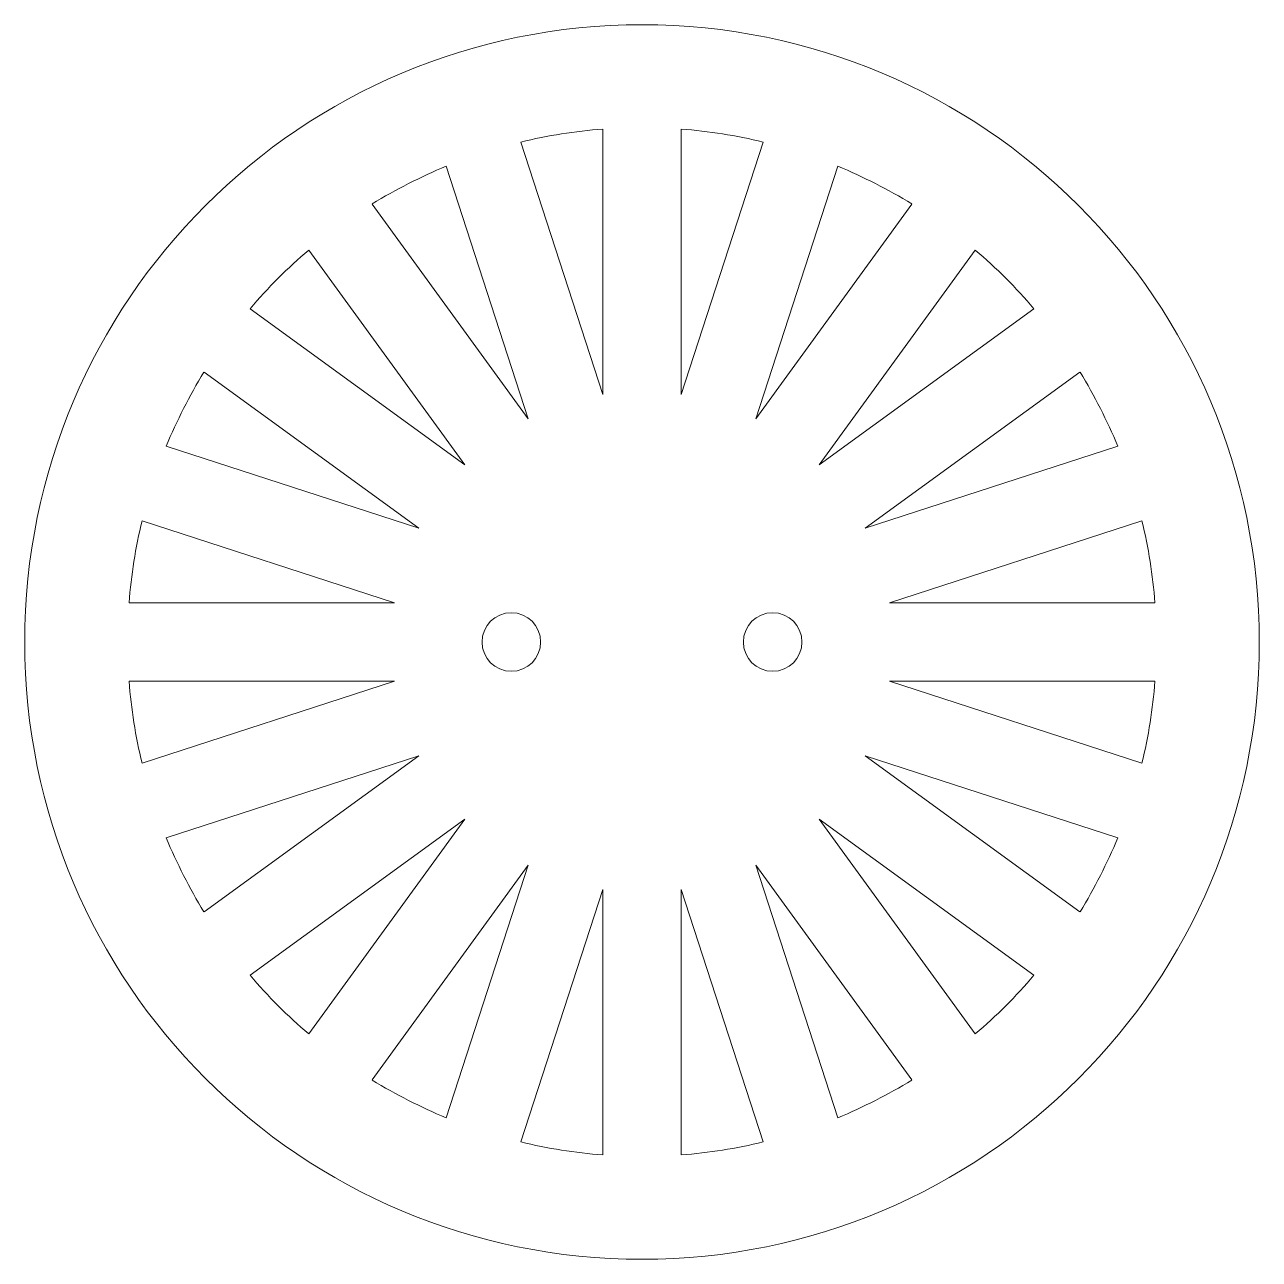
# Model space of a CAD drawing. Header units: inches. Extents: x -1.18 to 1.18, y -1.18 to 1.18.
import ezdxf

# ---------------------------------------------------------------- set-up
doc = ezdxf.new("R2010")
doc.units = ezdxf.units.IN
doc.header["$MEASUREMENT"] = 0

msp = doc.modelspace()

# ---------------------------------------------------------------- linework, layer by layer
at = {"color": 1, "linetype": 'Continuous', "lineweight": 5}
for p, q in [((-0.075, 0.9814), (-0.075, 0.4735)), ((0.075, 0.9814), (0.075, 0.4735)), ((-0.2319, 0.9565), (-0.075, 0.4735)), ((0.2319, 0.9565), (0.075, 0.4735)), ((-0.3746, 0.9102), (-0.2177, 0.4272)), ((0.3746, 0.9102), (0.2177, 0.4272)), ((-0.5162, 0.838), (-0.2177, 0.4272)), ((0.5162, 0.838), (0.2177, 0.4272)), ((-0.6375, 0.7499), (-0.339, 0.339)), ((0.6375, 0.7499), (0.339, 0.339)), ((-0.7499, 0.6375), (-0.339, 0.339)), ((0.7499, 0.6375), (0.339, 0.339)), ((-0.838, 0.5162), (-0.4272, 0.2177)), ((0.838, 0.5162), (0.4272, 0.2177)), ((-0.9102, 0.3746), (-0.4272, 0.2177)), ((0.9102, 0.3746), (0.4272, 0.2177)), ((-0.9565, 0.2319), (-0.4735, 0.075)), ((0.9565, 0.2319), (0.4735, 0.075)), ((-0.9814, 0.075), (-0.4735, 0.075)), ((0.9814, 0.075), (0.4735, 0.075)), ((-0.9814, -0.075), (-0.4735, -0.075)), ((-0.9565, -0.2319), (-0.4735, -0.075)), ((0.9565, -0.2319), (0.4735, -0.075)), ((0.9814, -0.075), (0.4735, -0.075)), ((-0.9102, -0.3746), (-0.4272, -0.2177)), ((-0.838, -0.5162), (-0.4272, -0.2177)), ((0.838, -0.5162), (0.4272, -0.2177)), ((0.9102, -0.3746), (0.4272, -0.2177)), ((-0.7499, -0.6375), (-0.339, -0.339)), ((-0.6375, -0.7499), (-0.339, -0.339)), ((0.6375, -0.7499), (0.339, -0.339)), ((0.7499, -0.6375), (0.339, -0.339)), ((-0.5162, -0.838), (-0.2177, -0.4272)), ((-0.3746, -0.9102), (-0.2177, -0.4272)), ((0.3746, -0.9102), (0.2177, -0.4272)), ((0.5162, -0.838), (0.2177, -0.4272)), ((-0.2319, -0.9565), (-0.075, -0.4735)), ((-0.075, -0.9814), (-0.075, -0.4735)), ((0.075, -0.9814), (0.075, -0.4735)), ((0.2319, -0.9565), (0.075, -0.4735))]:
    msp.add_line(p, q, dxfattribs=at)
for centre, radius in [((0, 0), 1.1811), ((-0.25, 0), 0.056), ((0.25, 0), 0.056)]:
    msp.add_circle(centre, radius, dxfattribs=at)
for start, end in [(94.3702, 103.6298), (76.3702, 85.6298), (112.3702, 121.6298), (58.3702, 67.6298), (130.3702, 139.6298), (40.3702, 49.6298), (148.3702, 157.6298), (22.3702, 31.6298), (166.3702, 175.6298), (4.3702, 13.6298), (184.3702, 193.6298), (346.3702, 355.6298), (202.3702, 211.6298), (328.3702, 337.6298), (220.3702, 229.6298), (310.3702, 319.6298), (238.3702, 247.6298), (292.3702, 301.6298), (256.3702, 265.6298), (274.3702, 283.6298)]:
    msp.add_arc((0, 0), 0.9843, start, end, dxfattribs=at)

doc.saveas('drawing.dxf')
